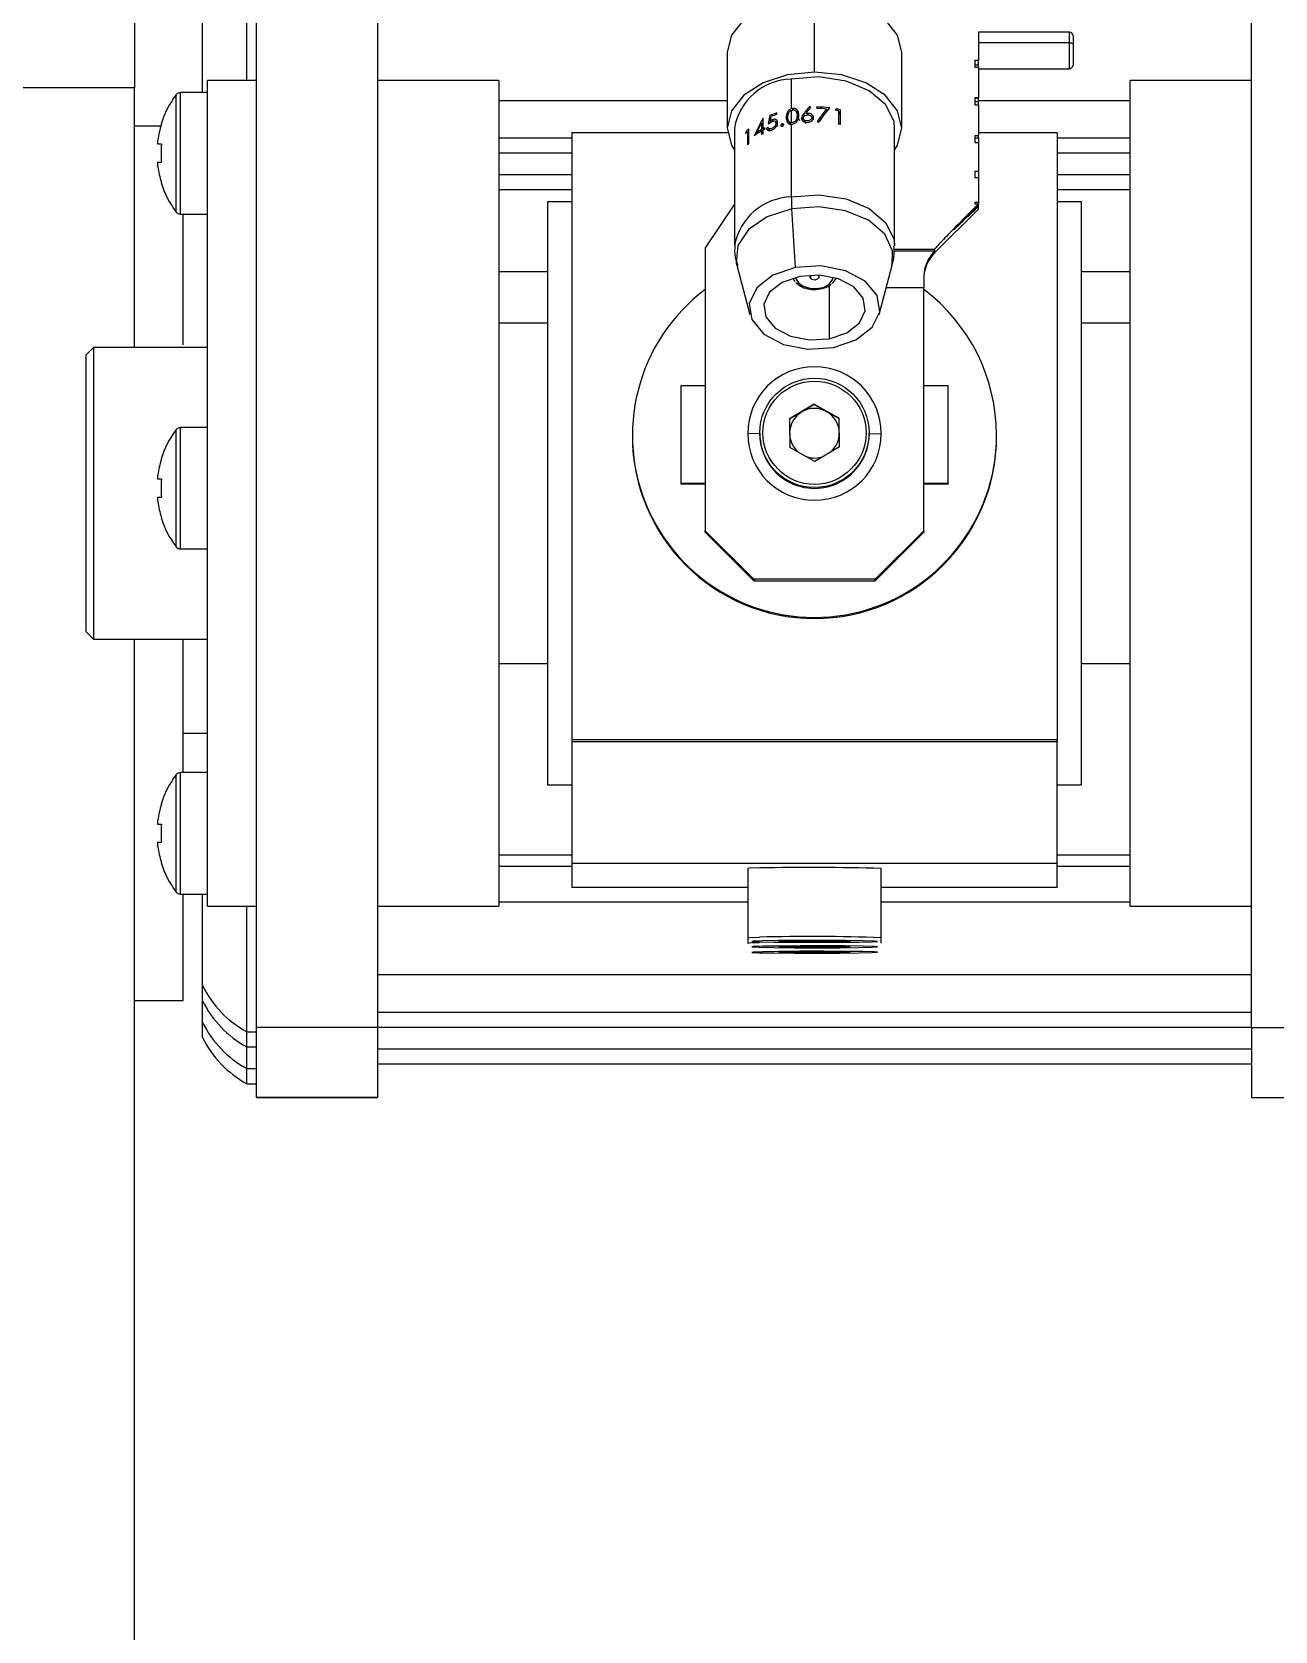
# Model space of a CAD drawing. Header units: millimetres. Extents: x -117 to 822, y -67 to 297.
# Drawn here: x 102.52 to 115.32, y 245.8 to 262.26 of the extents above; entities that cross this region are included whole.
import ezdxf

# ---------------------------------------------------------------- set-up
doc = ezdxf.new("R2010")
doc.units = ezdxf.units.MM

msp = doc.modelspace()

# ---------------------------------------------------------------- linework, layer by layer
at = {"color": 7, "linetype": 'Continuous', "lineweight": 25}
for p, q in [((104.7324, 261.7601), (104.7324, 262.8668)), ((104.8274, 263.0101), (104.8274, 252.0107)), ((106.0774, 263.0101), (106.0774, 252.0107)), ((115.0774, 252.0107), (115.0774, 263.0101)), ((103.5774, 262.54), (103.5774, 261.6853)), ((110.5774, 261.8444), (110.5774, 262.624)), ((104.2774, 261.6347), (104.2774, 262.3918)), ((112.2649, 262.2613), (112.2649, 261.9702)), ((113.2024, 262.2559), (112.2649, 262.2559)), ((113.2399, 262.2184), (113.2399, 262.132)), ((109.6774, 262.0498), (109.6774, 261.2701)), ((111.4774, 261.2701), (111.4774, 262.0498)), ((113.2399, 262.132), (113.2399, 261.9184)), ((112.2274, 261.9702), (112.2649, 261.9702)), ((112.2274, 261.9702), (112.2274, 261.8981)), ((112.2274, 261.9191), (112.2649, 261.9191)), ((112.2274, 261.8981), (112.2649, 261.8981)), ((112.2649, 261.9191), (112.2649, 261.9702)), ((112.2649, 261.8981), (112.2649, 261.9191)), ((112.2649, 261.8981), (112.2649, 261.5843)), ((112.2649, 261.8809), (113.2024, 261.8809)), ((104.8274, 261.7601), (104.3274, 261.7601)), ((104.3274, 257.5732), (104.3274, 261.7601)), ((107.3274, 261.7601), (106.0774, 261.7601)), ((107.3274, 261.7601), (107.3274, 253.2601)), ((110.3389, 261.7741), (110.3389, 261.468)), ((115.0774, 261.7601), (113.8274, 261.7601)), ((113.8274, 253.2601), (113.8274, 261.7601)), ((103.5774, 261.6853), (101.0774, 261.6853)), ((103.5774, 259.0101), (103.5774, 261.6853)), ((104.3274, 261.6347), (104.0511, 261.6347)), ((109.6774, 261.5515), (107.3274, 261.5515)), ((112.2274, 261.5843), (112.2649, 261.5843)), ((112.2274, 261.5843), (112.2274, 261.5093)), ((112.2274, 261.5816), (112.2649, 261.5816)), ((112.2274, 261.5435), (112.2649, 261.5435)), ((112.2649, 261.5816), (112.2649, 261.5843)), ((112.2649, 261.5435), (112.2649, 261.5816)), ((113.8274, 261.5515), (112.2649, 261.5515)), ((112.2649, 261.5093), (112.2649, 261.5435)), ((110.0474, 261.3603), (110.0444, 261.3666)), ((110.0474, 261.2625), (110.0474, 261.3683)), ((110.1288, 261.3776), (110.1189, 261.3986)), ((110.1909, 261.4103), (110.1909, 261.426)), ((110.3498, 261.4708), (110.3389, 261.468)), ((110.3389, 261.4517), (110.3504, 261.4553)), ((110.3389, 261.4517), (110.3389, 261.3253)), ((110.3571, 261.4554), (110.3498, 261.4708)), ((110.415, 261.3869), (110.3908, 261.438)), ((110.399, 261.3985), (110.3917, 261.359)), ((110.4251, 261.3433), (110.399, 261.3985)), ((110.4575, 261.3422), (110.4442, 261.3702)), ((110.5159, 261.404), (110.5079, 261.4208)), ((110.5339, 261.4745), (110.5265, 261.4902)), ((110.5593, 261.3584), (110.5404, 261.3984)), ((110.6032, 261.4871), (110.6032, 261.4714)), ((110.6107, 261.4712), (110.6032, 261.4871)), ((110.7109, 261.4469), (110.702, 261.4656)), ((110.8109, 261.4501), (110.8028, 261.4673)), ((110.8244, 261.4475), (110.8244, 261.3104)), ((110.8451, 261.4038), (110.8244, 261.4475)), ((110.8451, 261.306), (110.8451, 261.4588)), ((112.2274, 261.5093), (112.2649, 261.5093)), ((112.2649, 261.5093), (112.2649, 261.1944)), ((103.8469, 261.29), (103.5774, 261.29)), ((103.849, 261.3115), (103.8529, 261.3096)), ((109.6806, 261.2213), (108.0774, 261.2213)), ((108.0774, 261.2213), (108.0774, 254.972)), ((109.7524, 261.2701), (109.7524, 260.0568)), ((109.8802, 261.2267), (109.8752, 261.2373)), ((109.8886, 261.235), (109.8886, 261.0979)), ((109.9014, 261.2078), (109.8886, 261.235)), ((109.9014, 261.11), (109.9014, 261.2628)), ((109.9903, 261.2132), (109.9846, 261.2252)), ((110.0326, 261.3207), (110.0326, 261.2544)), ((110.0474, 261.2895), (110.0326, 261.3207)), ((110.0474, 261.2232), (110.0326, 261.2544)), ((110.0326, 261.2387), (110.0326, 261.2035)), ((110.0458, 261.2107), (110.0326, 261.2387)), ((110.0533, 261.25), (110.0474, 261.2625)), ((110.0474, 261.2115), (110.0474, 261.2468)), ((110.0666, 261.2568), (110.0666, 261.2724)), ((110.0915, 261.253), (110.0838, 261.2691)), ((110.1142, 261.2443), (110.0991, 261.2762)), ((110.1013, 261.3144), (110.1393, 261.3384)), ((110.1421, 261.3552), (110.1217, 261.3439)), ((110.1277, 261.3311), (110.1217, 261.3439)), ((110.1489, 261.3409), (110.1421, 261.3552)), ((110.2015, 261.2833), (110.1754, 261.3384)), ((110.2332, 261.2901), (110.2302, 261.2964)), ((110.2548, 261.2936), (110.2454, 261.3136)), ((110.3091, 261.3447), (110.3256, 261.3099)), ((110.3504, 261.326), (110.3389, 261.3253)), ((110.3389, 261.309), (110.3498, 261.3102)), ((110.3389, 261.309), (110.3389, 260.5607)), ((110.3977, 261.3463), (110.3917, 261.359)), ((110.4674, 261.3578), (110.4862, 261.3181)), ((111.4024, 260.0568), (111.4024, 261.2701)), ((113.0774, 261.2213), (112.2649, 261.2213)), ((113.0774, 261.2213), (113.0774, 254.972)), ((103.8159, 261.1022), (103.8159, 261.1455)), ((103.8529, 261.1022), (103.8159, 261.1022)), ((108.0774, 261.1669), (107.3274, 261.1669)), ((112.2274, 261.1944), (112.2649, 261.1944)), ((112.2274, 261.1944), (112.2274, 261.1217)), ((112.2274, 261.1674), (112.2649, 261.1674)), ((112.2274, 261.1217), (112.2649, 261.1217)), ((112.2649, 261.1674), (112.2649, 261.1944)), ((112.2649, 261.1674), (112.2649, 261.1217)), ((112.2649, 261.1217), (112.2649, 260.8269)), ((113.8274, 261.1669), (113.0774, 261.1669)), ((103.8159, 260.874), (103.8159, 260.9172)), ((103.8159, 260.9172), (103.8529, 260.9172)), ((108.0774, 261.011), (107.3274, 261.011)), ((113.8274, 261.011), (113.0774, 261.011)), ((103.8529, 260.7099), (103.849, 260.708)), ((108.0774, 260.7883), (107.3274, 260.7883)), ((112.2274, 260.8269), (112.2649, 260.8269)), ((112.2274, 260.8269), (112.2274, 260.7614)), ((112.2274, 260.7614), (112.2649, 260.7614)), ((112.2649, 260.8269), (112.2649, 260.7614)), ((112.2649, 260.7614), (112.2649, 260.507)), ((113.8274, 260.7883), (113.0774, 260.7883)), ((108.0774, 260.6324), (107.3274, 260.6324)), ((113.8274, 260.6324), (113.0774, 260.6324)), ((104.0511, 260.3847), (104.3274, 260.3847)), ((104.0774, 259.04), (104.0774, 260.3847)), ((108.0774, 260.5101), (107.8274, 260.5101)), ((107.8274, 260.5101), (107.8274, 254.5101)), ((109.7524, 260.4877), (109.4524, 260.0377)), ((110.3823, 259.8344), (110.3431, 260.4386)), ((112.2649, 260.4353), (111.8149, 259.9854)), ((112.2274, 260.507), (112.2649, 260.507)), ((112.2274, 260.507), (112.2274, 260.4906)), ((112.2274, 260.4906), (112.2649, 260.4906)), ((112.2649, 260.507), (112.2649, 260.4906)), ((112.2649, 260.4906), (112.2649, 260.4895)), ((112.2649, 260.4773), (112.2649, 260.4895)), ((112.2649, 260.4689), (112.2649, 260.4721)), ((112.2649, 260.4353), (112.2649, 260.4639)), ((113.3274, 260.5101), (113.0774, 260.5101)), ((113.3274, 254.5101), (113.3274, 260.5101)), ((109.4524, 260.0377), (109.4524, 257.1256)), ((111.8149, 260.0247), (111.8149, 260.0058)), ((111.8149, 260.0058), (111.8149, 259.9854)), ((107.8274, 259.79), (107.3274, 259.79)), ((109.7781, 259.8579), (109.9117, 259.3508)), ((110.3793, 259.689), (110.3551, 259.7256)), ((111.243, 259.3508), (111.3766, 259.8579)), ((111.7024, 259.7327), (111.7024, 259.6253)), ((113.8274, 259.79), (113.3274, 259.79)), ((111.7024, 257.1256), (111.7024, 259.6253)), ((107.8274, 259.2601), (107.3274, 259.2601)), ((113.8274, 259.2601), (113.3274, 259.2601)), ((103.1524, 259.0101), (103.0774, 258.9351)), ((103.0774, 257.5313), (103.0774, 258.9351)), ((104.3274, 259.0101), (103.1524, 259.0101)), ((103.1524, 259.0101), (103.1524, 257.5324)), ((109.4524, 258.6152), (109.2024, 258.6152)), ((109.2024, 258.6152), (109.2024, 257.6153)), ((111.9524, 258.6152), (111.7024, 258.6152)), ((111.9524, 257.6153), (111.9524, 258.6152)), ((110.5736, 258.428), (110.3199, 258.2771)), ((110.5736, 258.4239), (110.4467, 258.3485)), ((110.5736, 258.428), (110.8311, 258.2837)), ((110.5736, 258.4239), (110.5736, 258.428)), ((110.5736, 258.4239), (110.7023, 258.3518)), ((110.4467, 258.3485), (110.3199, 258.2731)), ((110.3199, 258.2771), (110.3236, 257.982)), ((110.7023, 258.3518), (110.8311, 258.2796)), ((110.8349, 257.9886), (110.8311, 258.2837)), ((110.8311, 258.2796), (110.8311, 258.2837)), ((110.833, 258.1321), (110.8311, 258.2796)), ((104.3274, 258.1871), (104.0511, 258.1871)), ((108.7024, 258.1078), (108.7024, 258.0966)), ((110.0149, 258.1324), (110.0149, 258.1236)), ((110.8348, 257.9886), (110.833, 258.1321)), ((111.1399, 258.1236), (111.1399, 258.1324)), ((112.4524, 258.0966), (112.4524, 258.1078)), ((110.5811, 257.8378), (110.3236, 257.982)), ((110.8349, 257.9886), (110.5811, 257.8378)), ((103.849, 257.8639), (103.8529, 257.8619)), ((103.8159, 257.6546), (103.8159, 257.6978)), ((103.8529, 257.6546), (103.8159, 257.6546)), ((109.2024, 257.6153), (109.4524, 257.6153)), ((109.2024, 257.6153), (109.2024, 257.6078)), ((109.2024, 257.6078), (109.4524, 257.6078)), ((111.7024, 257.6153), (111.9524, 257.6153)), ((111.7024, 257.6078), (111.9524, 257.6078)), ((111.9524, 257.6153), (111.9524, 257.6078)), ((103.0774, 256.0851), (103.0774, 257.5313)), ((103.1524, 257.5324), (103.1524, 256.0101)), ((103.8159, 257.4263), (103.8159, 257.4696)), ((103.8159, 257.4696), (103.8529, 257.4696)), ((104.3274, 253.2601), (104.3274, 257.5732)), ((103.8529, 257.2623), (103.849, 257.2603)), ((109.4524, 257.1107), (109.4524, 257.1256)), ((109.4524, 257.1256), (109.9524, 256.6256)), ((109.9524, 256.6108), (109.4524, 257.1107)), ((111.2024, 256.6256), (111.7024, 257.1256)), ((111.7024, 257.1107), (111.2024, 256.6108)), ((111.7024, 257.1256), (111.7024, 257.1107)), ((104.0511, 256.9371), (104.3274, 256.9371)), ((109.9524, 256.6256), (109.9524, 256.6108)), ((111.2024, 256.6256), (109.9524, 256.6256)), ((109.9524, 256.6108), (111.2024, 256.6108)), ((111.2024, 256.6108), (111.2024, 256.6256)), ((103.0774, 256.0851), (103.1524, 256.0101)), ((103.1524, 256.0101), (104.3274, 256.0101)), ((103.5774, 240.04), (103.5774, 256.0101)), ((104.0774, 254.6355), (104.0774, 256.0101)), ((107.3274, 255.7601), (107.8274, 255.7601)), ((113.3274, 255.7601), (113.8274, 255.7601)), ((104.0774, 255.04), (104.3274, 255.04)), ((113.0774, 254.972), (108.0774, 254.972)), ((108.0774, 254.972), (108.0774, 254.9516)), ((113.0774, 254.9516), (108.0774, 254.9516)), ((108.0774, 254.9516), (108.0774, 253.7017)), ((113.0774, 254.972), (113.0774, 254.9516)), ((113.0774, 253.7017), (113.0774, 254.9516)), ((104.3274, 254.6355), (104.0511, 254.6355)), ((107.8274, 254.5101), (108.0774, 254.5101)), ((113.0774, 254.5101), (113.3274, 254.5101)), ((103.849, 254.3123), (103.8529, 254.3103)), ((103.8159, 254.103), (103.8159, 254.1463)), ((103.8529, 254.103), (103.8159, 254.103)), ((103.8159, 253.8748), (103.8159, 253.918)), ((103.8159, 253.918), (103.8529, 253.918)), ((103.8529, 253.7107), (103.849, 253.7088)), ((107.3274, 253.79), (108.0774, 253.79)), ((108.0774, 253.6677), (107.3274, 253.6677)), ((108.0774, 253.7017), (113.0774, 253.7017)), ((108.0774, 253.7017), (108.0774, 253.453)), ((109.8899, 253.6479), (109.8899, 252.9355)), ((111.2649, 252.9355), (111.2649, 253.6479)), ((113.0774, 253.79), (113.8274, 253.79)), ((113.0774, 253.453), (113.0774, 253.7017)), ((113.8274, 253.6677), (113.0774, 253.6677)), ((104.0511, 253.3855), (104.3274, 253.3855)), ((104.0774, 252.29), (104.0774, 253.3855)), ((104.2774, 252.4428), (104.2774, 253.3855)), ((109.8899, 253.3024), (107.3274, 253.3024)), ((109.8899, 253.453), (108.0774, 253.453)), ((113.0774, 253.453), (111.2649, 253.453)), ((113.8274, 253.3024), (111.2649, 253.3024)), ((104.3274, 253.2601), (104.8274, 253.2601)), ((104.7324, 251.9678), (104.7324, 253.2601)), ((106.0774, 253.2601), (107.3274, 253.2601)), ((113.8274, 253.2601), (115.0774, 253.2601)), ((109.8899, 252.9355), (109.8899, 252.8798)), ((110.4192, 252.9029), (110.2091, 252.8984)), ((110.3673, 252.8935), (110.2091, 252.8984)), ((110.4192, 252.8472), (110.2091, 252.8427)), ((110.3673, 252.8378), (110.2091, 252.8427)), ((110.3673, 252.9018), (110.3673, 252.8935)), ((110.3673, 252.8935), (110.7355, 252.893)), ((110.3673, 252.8461), (110.3673, 252.8378)), ((110.3673, 252.8378), (110.7355, 252.8373)), ((110.4192, 252.9029), (110.7875, 252.9025)), ((110.4192, 252.8472), (110.7875, 252.8468)), ((110.7355, 252.9025), (110.7355, 252.893)), ((110.7355, 252.893), (110.9456, 252.8975)), ((110.7355, 252.8469), (110.7355, 252.8373)), ((110.7355, 252.8373), (110.9456, 252.8418)), ((110.7875, 252.9025), (110.9456, 252.8975)), ((110.7875, 252.8468), (110.9456, 252.8418)), ((111.2649, 252.8798), (111.2649, 252.9355)), ((110.4192, 252.7916), (110.2091, 252.787)), ((110.3673, 252.7821), (110.2091, 252.787)), ((110.3673, 252.7904), (110.3673, 252.7821)), ((110.3673, 252.7821), (110.7355, 252.7816)), ((110.4192, 252.7916), (110.7875, 252.7911)), ((110.7355, 252.7912), (110.7355, 252.7816)), ((110.7355, 252.7816), (110.9456, 252.7862)), ((110.7875, 252.7911), (110.9456, 252.7862)), ((115.0774, 252.5525), (106.0774, 252.5525)), ((104.2774, 252.2869), (104.2774, 252.4428)), ((103.5774, 252.29), (104.0774, 252.29)), ((104.2774, 252.0642), (104.2774, 252.2869)), ((115.0774, 252.1679), (106.0774, 252.1679)), ((104.2774, 251.9083), (104.2774, 252.0642)), ((106.0774, 252.0107), (104.8274, 252.0107)), ((104.8274, 252.0107), (104.8274, 251.2906)), ((115.0774, 252.012), (106.0774, 252.012)), ((106.0774, 252.0107), (106.0774, 251.2906)), ((115.0774, 252.0107), (116.3274, 252.0107)), ((115.0774, 252.0107), (115.0774, 251.2906)), ((104.7324, 251.9678), (104.8274, 251.9678)), ((104.7324, 251.8119), (104.7324, 251.9678)), ((104.7324, 251.8119), (104.8274, 251.8119)), ((104.7324, 251.5892), (104.7324, 251.8119)), ((115.0774, 251.7893), (106.0774, 251.7893)), ((104.7324, 251.5892), (104.8274, 251.5892)), ((104.7324, 251.4333), (104.7324, 251.5892)), ((115.0774, 251.6334), (106.0774, 251.6334)), ((104.7324, 251.4333), (104.8274, 251.4333)), ((106.0774, 251.2906), (104.8274, 251.2906)), ((104.8274, 251.2906), (104.8274, 251.29)), ((104.8274, 251.29), (106.0774, 251.29)), ((106.0774, 251.2906), (106.0774, 251.29)), ((115.0774, 251.2906), (116.3274, 251.2906)), ((115.0774, 251.29), (115.0774, 251.2906)), ((115.0774, 251.29), (116.3274, 251.29))]:
    msp.add_line(p, q, dxfattribs=at)
at = {"color": 8, "linetype": 'Continuous', "lineweight": 25}
for p, q in [((113.2024, 262.1479), (113.2024, 262.2559)), ((113.2024, 262.1479), (112.2649, 262.1479)), ((113.2024, 261.8809), (113.2024, 262.1479)), ((104.0032, 261.0097), (104.0032, 261.6108)), ((104.0511, 261.0097), (104.0511, 261.6347)), ((110.3125, 261.3228), (110.2868, 261.3771)), ((110.4763, 261.3958), (110.4664, 261.4167)), ((110.3377, 261.309), (110.3328, 261.3193)), ((104.0032, 260.4087), (104.0032, 261.0097)), ((104.0511, 260.3847), (104.0511, 261.0097)), ((111.3918, 260.0058), (111.8149, 260.0058)), ((111.3931, 260.0247), (111.8149, 260.0247)), ((110.5353, 259.7557), (110.5353, 259.7238)), ((110.7291, 259.6502), (110.7291, 259.1015)), ((111.7024, 259.6253), (111.3153, 259.6253)), ((104.0032, 257.5621), (104.0032, 258.1632)), ((104.0511, 257.5621), (104.0511, 258.1871)), ((110.0149, 258.1236), (109.8899, 258.1254)), ((111.1399, 258.1236), (111.2649, 258.1254)), ((104.0032, 256.961), (104.0032, 257.5621)), ((104.0511, 256.9371), (104.0511, 257.5621)), ((104.0511, 254.0105), (104.0511, 254.6355)), ((104.0032, 254.0105), (104.0032, 254.6116)), ((104.0032, 253.4094), (104.0032, 254.0105)), ((104.0511, 253.3855), (104.0511, 254.0105))]:
    msp.add_line(p, q, dxfattribs=at)
at = {"color": 7, "linetype": 'Continuous', "lineweight": 25, "flags": 128}
for points in [[(110.5774, 262.624), (110.2992, 262.5959), (110.0483, 262.5143), (109.8492, 262.3873), (109.7214, 262.2272), (109.6774, 262.0498)], [(111.4774, 262.0498), (111.4333, 262.2272), (111.3055, 262.3873), (111.1064, 262.5143), (110.8555, 262.5959), (110.5774, 262.624)], [(113.2024, 262.1479), (113.2097, 262.1476), (113.2167, 262.1467), (113.2232, 262.1453), (113.2289, 262.1433), (113.2335, 262.1409), (113.237, 262.1381), (113.2391, 262.1351), (113.2399, 262.132)], [(110.5774, 261.8444), (110.2992, 261.8163), (110.0483, 261.7347), (109.8492, 261.6077), (109.7214, 261.4476), (109.6774, 261.2701), (109.7214, 261.0927), (109.7524, 261.0407)], [(111.4024, 261.2701), (111.3966, 261.3325), (111.3137, 261.5075), (111.1421, 261.6539), (110.9024, 261.754), (110.6234, 261.7957), (110.3389, 261.7741)], [(111.4024, 261.0407), (111.4333, 261.0927), (111.4774, 261.2701), (111.4333, 261.4476), (111.3055, 261.6077), (111.1064, 261.7347), (110.8555, 261.8163), (110.5774, 261.8444)], [(110.3823, 259.8344), (110.1498, 259.7554), (109.9825, 259.6257), (109.9057, 259.4649), (109.9312, 259.2977), (110.055, 259.1494), (110.2584, 259.0426), (110.5103, 258.9936), (110.7724, 259.0098)], [(110.4256, 259.7428), (110.2448, 259.6814), (110.1147, 259.5804), (110.055, 259.4554), (110.0748, 259.3253), (110.1711, 259.21), (110.3293, 259.1269), (110.5252, 259.0888), (110.7291, 259.1015)], [(110.7724, 259.0098), (111.0049, 259.0889), (111.1722, 259.2186), (111.249, 259.3794), (111.2235, 259.5466), (111.0997, 259.6949), (110.8963, 259.8017), (110.6444, 259.8507), (110.3823, 259.8344)], [(110.7291, 259.1015), (110.9099, 259.1629), (111.04, 259.2638), (111.0998, 259.3889), (111.08, 259.5189), (110.9836, 259.6343), (110.8255, 259.7173), (110.6295, 259.7555), (110.4256, 259.7428)], [(110.5353, 259.7238), (110.548, 259.7148), (110.5652, 259.7095), (110.5843, 259.7088), (110.6023, 259.7129), (110.6165, 259.721), (110.6248, 259.732), (110.6258, 259.7442), (110.6195, 259.7557)], [(110.7996, 259.7256), (110.7616, 259.6758), (110.7555, 259.6708)], [(110.0118, 253.6537), (109.9088, 253.6503), (109.8899, 253.6479)], [(109.8899, 252.9355), (109.9088, 252.9378), (110.0118, 252.9413)], [(109.8899, 252.8798), (109.9088, 252.8822), (110.0118, 252.8856)], [(110.0427, 252.9035), (109.9453, 252.9002), (109.9332, 252.8967), (110.0082, 252.8933), (110.16, 252.8906), (110.3682, 252.8888), (110.6046, 252.8883), (110.8374, 252.8891), (111.035, 252.8911), (111.1709, 252.894), (111.2265, 252.8975), (111.1945, 252.901), (111.0792, 252.9041), (110.896, 252.9064), (110.6699, 252.9075), (110.4312, 252.9074), (110.2123, 252.906), (110.0427, 252.9035)], [(110.0427, 252.8478), (109.9453, 252.8445), (109.9332, 252.841), (110.0082, 252.8376), (110.16, 252.8349), (110.3682, 252.8331), (110.6046, 252.8326), (110.8374, 252.8334), (111.035, 252.8354), (111.1709, 252.8383), (111.2265, 252.8418), (111.1945, 252.8453), (111.0792, 252.8484), (110.896, 252.8507), (110.6699, 252.8518), (110.4312, 252.8517), (110.2123, 252.8503), (110.0427, 252.8478)], [(110.0427, 252.7921), (109.9453, 252.7889), (109.9332, 252.7853), (110.0082, 252.7819), (110.16, 252.7792), (110.3682, 252.7775), (110.6046, 252.777), (110.8374, 252.7778), (111.035, 252.7797), (111.1709, 252.7827), (111.2265, 252.7861), (111.1945, 252.7896), (111.0792, 252.7927), (110.896, 252.795), (110.6699, 252.7962), (110.4312, 252.796), (110.2123, 252.7946), (110.0427, 252.7921)]]:
    msp.add_lwpolyline(points, dxfattribs=at)
at = {"color": 8, "linetype": 'Continuous', "lineweight": 25, "flags": 128}
for points in [[(110.3389, 260.5607), (110.6234, 260.5824), (110.9024, 260.5406), (111.1421, 260.4405), (111.3137, 260.2942), (111.3966, 260.1191), (111.4024, 260.0562)], [(110.3431, 260.4386), (110.0919, 260.3576), (109.8992, 260.2267), (109.7883, 260.0617), (109.7726, 259.8823), (109.7781, 259.8579)], [(111.3766, 259.8579), (111.3821, 260.0048), (111.3007, 260.1767), (111.1321, 260.3205), (110.8966, 260.4188), (110.6226, 260.4598), (110.3431, 260.4386)], [(110.3844, 259.7337), (110.3861, 259.7222), (110.4112, 259.6769)], [(110.4112, 259.6769), (110.4615, 259.6411), (110.5295, 259.6203), (110.6048, 259.6177), (110.6759, 259.6337), (110.732, 259.6659), (110.7646, 259.7093), (110.7704, 259.7337)]]:
    msp.add_lwpolyline(points, dxfattribs=at)
at = {"color": 7, "linetype": 'Continuous', "lineweight": 25}
for centre, radius in [((110.5774, 258.1324), 0.5625), ((110.5774, 258.1329), 0.5312)]:
    msp.add_circle(centre, radius, dxfattribs=at)
for centre, radius, start, end in [((113.2024, 262.2184), 0.0375, 0, 90), ((113.2024, 261.9184), 0.0375, 270, 0), ((110.3547, 261.1624), 0.6119, 91.47411, 169.85798), ((104.8024, 261.0097), 1, 143.05387, 162.43676), ((104.0511, 261.5747), 0.06, 90, 143.05387), ((110.4466, 260.6219), 0.8465, 118.13877, 118.37027), ((110.5116, 260.4762), 1.0025, 108.65419, 113.06211), ((110.5144, 260.4528), 1.0107, 108.66521, 112.29161), ((110.578, 260.21), 1.2773, 82.92742, 88.86831), ((110.5777, 260.189), 1.2826, 84.438, 88.86107), ((110.5879, 260.2661), 1.2048, 78.67753, 80.3677), ((110.5904, 260.2949), 1.1915, 77.65727, 79.73324), ((104.8024, 261.0097), 0.9957, 162.47555, 172.16395), ((110.279, 260.8314), 0.5615, 134.04497, 137.18124), ((110.2921, 260.8339), 0.5801, 132.32981, 135.94506), ((110.4045, 260.5734), 0.7622, 119.20221, 125.94155), ((110.4168, 260.5685), 0.7862, 119.25841, 123.35191), ((110.4422, 260.4733), 0.8372, 118.13623, 119.28907), ((110.4546, 260.501), 0.8635, 116.69933, 118.13476), ((110.4546, 260.4853), 0.8635, 116.69933, 118.13476), ((110.4774, 260.4427), 0.9153, 114.41309, 115.46566), ((110.5922, 260.1507), 1.1827, 77.65345, 78.67562), ((104.9522, 261.0097), 1.1033, 175.19059, 184.80941), ((110.3005, 260.6721), 0.5924, 132.34845, 134.05724), ((104.8024, 261.0097), 0.9957, 187.83605, 197.52445), ((104.8024, 261.0097), 1, 197.56324, 216.94613), ((112.2381, 260.565), 1.8992, 180.12964, 183.81759), ((104.0511, 260.4447), 0.06, 216.94613, 270), ((112.0773, 259.7176), 0.3749, 134.42306, 179.99943), ((110.5507, 259.7398), 0.0222, 134.04019, 225.95981), ((110.5774, 258.1078), 1.8749, 126.87485, 0.0001), ((110.5776, 258.1077), 1.8747, 0.00115, 53.134), ((110.5774, 258.1254), 0.6875, 0.00508, 179.99492), ((110.5773, 258.1288), 0.2556, 120.73146, 179.574), ((110.5774, 258.1287), 0.2556, 60.73874, 120.73257), ((110.5774, 258.1288), 0.2556, 0.73704, 60.73999), ((104.8024, 257.5621), 1, 143.05387, 162.43676), ((104.0511, 258.1271), 0.06, 90, 143.05387), ((110.5774, 258.0968), 1.875, 180.00482, 359.99518), ((110.5774, 258.1255), 0.6875, 180.00508, 359.99492), ((110.5774, 258.1236), 0.5625, 180.00368, 0.73198), ((110.5773, 258.1288), 0.2556, 181.89744, 231.16273), ((110.5774, 258.1288), 0.2556, 310.23756, 0.73517), ((104.8024, 257.5621), 0.9957, 162.47555, 172.16395), ((110.5774, 258.1288), 0.2557, 250.31474, 291.22748), ((104.9522, 257.5621), 1.1033, 175.19059, 184.80941), ((104.8024, 257.5621), 0.9957, 187.83605, 197.52445), ((104.8024, 257.5621), 1, 197.56324, 216.94613), ((104.0511, 256.9971), 0.06, 216.94613, 270), ((104.0511, 254.5755), 0.06, 90, 143.05387), ((104.8024, 254.0105), 1, 143.05387, 162.43676), ((104.8024, 254.0105), 0.9957, 162.47555, 172.16395), ((104.9522, 254.0105), 1.1033, 175.19059, 184.80941), ((104.8024, 254.0105), 0.9957, 187.83605, 197.52445), ((104.8024, 254.0105), 1, 197.56324, 216.94613), ((110.5315, 230.5962), 23.0633, 88.17792, 91.29124), ((104.0511, 253.4455), 0.06, 216.94613, 270), ((110.5498, 233.8354), 19.1135, 87.85613, 91.61304), ((105.2487, 252.9178), 1.0812, 206.05983, 241.47621), ((105.2487, 252.7619), 1.0812, 206.05983, 241.47621), ((105.2487, 252.5392), 1.0812, 206.05983, 241.47621), ((105.2487, 252.3833), 1.0812, 206.05983, 241.47621)]:
    msp.add_arc(centre, radius, start, end, dxfattribs=at)
at = {"color": 8, "linetype": 'Continuous', "lineweight": 25}
for centre, radius, start, end in [((110.3548, 259.9488), 0.6122, 91.48663, 169.77109), ((110.3996, 259.7018), 0.0275, 245.05542, 294.91159)]:
    msp.add_arc(centre, radius, start, end, dxfattribs=at)
at = {"color": 7, "linetype": 'Continuous', "lineweight": 25}
for points, knots in [([(110.0444, 261.3666), (110.0273, 261.3339), (109.9972, 261.2761), (109.9692, 261.2164), (109.9571, 261.1905)], [0, 0, 0, 0, 0.5660382, 1, 1, 1, 1]), ([(110.1189, 261.3986), (110.1156, 261.3829), (110.1097, 261.3549), (110.1038, 261.3268), (110.1013, 261.3144)], [0, 0, 0, 0, 0.5609756, 1, 1, 1, 1]), ([(110.1217, 261.3439), (110.1234, 261.3521), (110.1265, 261.3668), (110.1296, 261.3815), (110.131, 261.388)], [0, 0, 0, 0, 0.559534, 1, 1, 1, 1]), ([(110.3389, 261.468), (110.3341, 261.466), (110.3246, 261.4621), (110.3123, 261.4526), (110.3023, 261.4409), (110.2882, 261.4153), (110.2874, 261.3939), (110.2868, 261.3771)], [0, 0, 0, 0, 0.1219346, 0.2405705, 0.3647485, 0.5022449, 1, 1, 1, 1]), ([(110.2868, 261.3771), (110.2875, 261.3607), (110.2883, 261.3397), (110.3025, 261.3208), (110.3125, 261.3135), (110.3247, 261.3092), (110.3342, 261.3091), (110.3389, 261.309)], [0, 0, 0, 0, 0.4984412, 0.6362809, 0.7605513, 0.8788744, 1, 1, 1, 1]), ([(110.3036, 261.3811), (110.3039, 261.3937), (110.3042, 261.4099), (110.3132, 261.4295), (110.32, 261.4387), (110.3286, 261.4464), (110.3355, 261.4499), (110.3389, 261.4517)], [0, 0, 0, 0, 0.4993065, 0.63715821, 0.76171579, 0.87996548, 1, 1, 1, 1]), ([(110.3389, 261.3253), (110.3354, 261.3257), (110.3286, 261.3266), (110.32, 261.3308), (110.3132, 261.337), (110.3041, 261.3526), (110.3038, 261.3686), (110.3036, 261.3811)], [0, 0, 0, 0, 0.1206733, 0.2392413, 0.3636216, 0.5007288, 1, 1, 1, 1]), ([(110.4165, 261.4008), (110.416, 261.4107), (110.415, 261.4285), (110.4066, 261.4495), (110.3948, 261.4623), (110.3821, 261.4695), (110.3667, 261.4727), (110.3556, 261.4715), (110.3498, 261.4708)], [0, 0, 0, 0, 0.2791561, 0.498388, 0.6322644, 0.7537844, 0.8728662, 1, 1, 1, 1]), ([(110.3498, 261.3102), (110.3555, 261.3116), (110.3666, 261.3142), (110.3819, 261.3224), (110.3947, 261.3334), (110.4066, 261.3494), (110.415, 261.3726), (110.416, 261.3906), (110.4165, 261.4008)], [0, 0, 0, 0, 0.1263698, 0.2452231, 0.3669889, 0.5014202, 0.718723, 1, 1, 1, 1]), ([(110.3504, 261.4553), (110.3548, 261.4556), (110.3634, 261.4563), (110.3751, 261.4532), (110.3842, 261.4471), (110.3927, 261.4361), (110.3982, 261.4197), (110.3988, 261.4056), (110.399, 261.3985)], [0, 0, 0, 0, 0.1268951, 0.24659129, 0.37082722, 0.49431265, 0.74293595, 1, 1, 1, 1]), ([(110.4664, 261.4167), (110.4605, 261.4094), (110.4489, 261.3948), (110.4458, 261.3784), (110.4442, 261.3702)], [0, 0, 0, 0, 0.5040939, 1, 1, 1, 1]), ([(110.4442, 261.3702), (110.4451, 261.364), (110.4465, 261.3548), (110.454, 261.3447), (110.4613, 261.3385), (110.4702, 261.3337), (110.4843, 261.329), (110.4964, 261.3287), (110.5047, 261.3286)], [0, 0, 0, 0, 0.25688662, 0.37757702, 0.49915632, 0.61975941, 0.74043496, 1, 1, 1, 1]), ([(110.462, 261.3714), (110.4627, 261.3757), (110.4636, 261.382), (110.4691, 261.3897), (110.4742, 261.3947), (110.4803, 261.3988), (110.4901, 261.4031), (110.4984, 261.4042), (110.5041, 261.4049)], [0, 0, 0, 0, 0.2538686, 0.3750429, 0.4989122, 0.6145283, 0.7337926, 1, 1, 1, 1]), ([(110.5057, 261.3443), (110.5, 261.3444), (110.4892, 261.3446), (110.4771, 261.3492), (110.4697, 261.3545), (110.4654, 261.3594), (110.4627, 261.3651), (110.4622, 261.3693), (110.462, 261.3714)], [0, 0, 0, 0, 0.2589461, 0.4988801, 0.6273077, 0.7497149, 0.8719797, 1, 1, 1, 1]), ([(110.5265, 261.4902), (110.5152, 261.4768), (110.4951, 261.4526), (110.4752, 261.4277), (110.4664, 261.4167)], [0, 0, 0, 0, 0.55878126, 1, 1, 1, 1]), ([(110.4871, 261.418), (110.497, 261.4303), (110.5148, 261.452), (110.5327, 261.4732), (110.5406, 261.4824)], [0, 0, 0, 0, 0.56122575, 1, 1, 1, 1]), ([(110.5079, 261.4208), (110.504, 261.4205), (110.497, 261.42), (110.4901, 261.4186), (110.4871, 261.418)], [0, 0, 0, 0, 0.5598201, 1, 1, 1, 1]), ([(110.5041, 261.4049), (110.5099, 261.4048), (110.521, 261.4046), (110.5337, 261.3997), (110.5417, 261.394), (110.5464, 261.3887), (110.5494, 261.3827), (110.5498, 261.3785), (110.5501, 261.3763)], [0, 0, 0, 0, 0.2591102, 0.4971104, 0.6284597, 0.7517927, 0.8734438, 1, 1, 1, 1]), ([(110.5047, 261.3286), (110.5131, 261.3297), (110.5294, 261.3319), (110.5472, 261.3409), (110.5577, 261.35), (110.566, 261.3612), (110.5675, 261.3708), (110.5685, 261.3774)], [0, 0, 0, 0, 0.2584259, 0.4984898, 0.6198238, 0.7404322, 1, 1, 1, 1]), ([(110.5501, 261.3763), (110.5498, 261.3741), (110.5494, 261.3699), (110.5466, 261.3639), (110.5422, 261.3584), (110.5343, 261.3522), (110.5221, 261.3462), (110.5112, 261.3449), (110.5057, 261.3443)], [0, 0, 0, 0, 0.1280928, 0.2502279, 0.3724758, 0.500891, 0.75034, 1, 1, 1, 1]), ([(110.5685, 261.3774), (110.5676, 261.3835), (110.5662, 261.3926), (110.5584, 261.4031), (110.5484, 261.4118), (110.5316, 261.42), (110.5159, 261.4205), (110.5079, 261.4208)], [0, 0, 0, 0, 0.2546613, 0.3759772, 0.4997609, 0.7434266, 1, 1, 1, 1]), ([(110.5406, 261.4824), (110.5379, 261.4839), (110.5332, 261.4865), (110.5285, 261.4891), (110.5265, 261.4902)], [0, 0, 0, 0, 0.5598105, 1, 1, 1, 1]), ([(110.702, 261.4656), (110.684, 261.4424), (110.6516, 261.4005), (110.6199, 261.3564), (110.6057, 261.3368)], [0, 0, 0, 0, 0.55553965, 1, 1, 1, 1]), ([(110.622, 261.3298), (110.6432, 261.3586), (110.6805, 261.4093), (110.7187, 261.4569), (110.7352, 261.4776)], [0, 0, 0, 0, 0.5657914, 1, 1, 1, 1]), ([(110.8028, 261.4673), (110.8003, 261.4648), (110.7959, 261.4604), (110.7914, 261.4559), (110.7895, 261.454)], [0, 0, 0, 0, 0.5591133, 1, 1, 1, 1]), ([(109.8752, 261.2373), (109.8737, 261.2327), (109.8709, 261.2247), (109.8682, 261.2166), (109.8671, 261.213)], [0, 0, 0, 0, 0.5613276, 1, 1, 1, 1]), ([(109.9846, 261.2252), (109.9934, 261.2431), (110.0091, 261.2752), (110.0254, 261.3068), (110.0326, 261.3207)], [0, 0, 0, 0, 0.5568677, 1, 1, 1, 1]), ([(110.0838, 261.2691), (110.0852, 261.2639), (110.088, 261.2536), (110.0999, 261.245), (110.1164, 261.2426), (110.1294, 261.2468), (110.1362, 261.249)], [0, 0, 0, 0, 0.2501126, 0.499816, 0.7410507, 1, 1, 1, 1]), ([(110.1371, 261.2651), (110.1326, 261.2636), (110.1238, 261.2608), (110.1121, 261.2612), (110.1031, 261.2661), (110.1005, 261.2727), (110.0991, 261.2762)], [0, 0, 0, 0, 0.2573076, 0.4990918, 0.7355272, 1, 1, 1, 1]), ([(110.1362, 261.249), (110.1445, 261.253), (110.1567, 261.2587), (110.1712, 261.2705), (110.1803, 261.2803), (110.1878, 261.2909), (110.1956, 261.3063), (110.1969, 261.3177), (110.1978, 261.3254)], [0, 0, 0, 0, 0.26089405, 0.38064718, 0.49970583, 0.62085314, 0.74152498, 1, 1, 1, 1]), ([(110.1818, 261.3206), (110.1812, 261.3152), (110.1804, 261.3072), (110.1746, 261.2961), (110.1669, 261.2857), (110.1544, 261.2736), (110.143, 261.268), (110.1371, 261.2651)], [0, 0, 0, 0, 0.2481022, 0.3712564, 0.5006945, 0.7435524, 1, 1, 1, 1]), ([(110.1393, 261.3384), (110.145, 261.3403), (110.1555, 261.3437), (110.1676, 261.3425), (110.1746, 261.3384), (110.1803, 261.3322), (110.1812, 261.3253), (110.1818, 261.3206)], [0, 0, 0, 0, 0.2706652, 0.4997133, 0.6226709, 0.7431904, 1, 1, 1, 1]), ([(110.1978, 261.3254), (110.1971, 261.332), (110.196, 261.3417), (110.1891, 261.3511), (110.1824, 261.3562), (110.1741, 261.3594), (110.1609, 261.3608), (110.1498, 261.3575), (110.1421, 261.3552)], [0, 0, 0, 0, 0.2600567, 0.3797521, 0.4985472, 0.6191228, 0.7396531, 1, 1, 1, 1]), ([(110.2454, 261.3136), (110.2434, 261.3128), (110.2405, 261.3118), (110.2369, 261.3091), (110.2339, 261.3061), (110.2308, 261.3017), (110.2304, 261.2982), (110.2302, 261.2964)], [0, 0, 0, 0, 0.2486157, 0.3701385, 0.4992276, 0.7496739, 1, 1, 1, 1]), ([(110.2302, 261.2964), (110.2304, 261.2948), (110.2308, 261.2916), (110.2344, 261.2885), (110.2394, 261.287), (110.2434, 261.2877), (110.2454, 261.2881)], [0, 0, 0, 0, 0.2492124, 0.4998906, 0.7389481, 1, 1, 1, 1]), ([(110.2607, 261.305), (110.2605, 261.3066), (110.2601, 261.3099), (110.257, 261.3126), (110.254, 261.3139), (110.2504, 261.3145), (110.2474, 261.3139), (110.2454, 261.3136)], [0, 0, 0, 0, 0.2490206, 0.4982994, 0.6262997, 0.7492803, 1, 1, 1, 1]), ([(110.2454, 261.2881), (110.2475, 261.2889), (110.2514, 261.2904), (110.2565, 261.2946), (110.2599, 261.2997), (110.2604, 261.3032), (110.2607, 261.305)], [0, 0, 0, 0, 0.2598086, 0.4989895, 0.7401782, 1, 1, 1, 1]), ([(110.3917, 261.359), (110.3896, 261.3549), (110.3857, 261.3471), (110.376, 261.3371), (110.364, 261.3296), (110.355, 261.3272), (110.3504, 261.326)], [0, 0, 0, 0, 0.27788081, 0.52160306, 0.75372159, 1, 1, 1, 1]), ([(110.6057, 261.3368), (110.6088, 261.3355), (110.6142, 261.3332), (110.6196, 261.3309), (110.622, 261.3298)], [0, 0, 0, 0, 0.5601818, 1, 1, 1, 1]), ([(112.2649, 260.4906), (112.1924, 260.4169), (112.0514, 260.2737), (111.8661, 260.0831), (111.8339, 260.0464), (111.8149, 260.0247)], [0, 0, 0, 0, 0.3033696, 0.5896097, 1, 1, 1, 1]), ([(112.1984, 260.411), (112.1807, 260.3933), (112.1419, 260.3544), (112.0829, 260.295), (112.0375, 260.2489), (112.015, 260.2255), (112.0088, 260.2187), (112.015, 260.2241), (112.0375, 260.2458), (112.0829, 260.2904), (112.1419, 260.349), (112.1807, 260.3878), (112.1984, 260.4054)], [0, 0, 0, 0, 0.1046542, 0.2308719, 0.3669891, 0.4342694, 0.5, 0.5657306, 0.6330109, 0.7691281, 0.8953458, 1, 1, 1, 1]), ([(112.2649, 260.4689), (112.239, 260.4428), (112.2, 260.4034), (112.1669, 260.3694), (112.1572, 260.3588), (112.1669, 260.3676), (112.2, 260.3997), (112.239, 260.4383), (112.2649, 260.4639)], [0, 0, 0, 0, 0.2501962, 0.3770137, 0.5, 0.6229863, 0.7498038, 1, 1, 1, 1]), ([(112.2649, 260.4773), (112.2527, 260.4652), (112.2308, 260.4434), (112.2083, 260.4209), (112.1984, 260.411)], [0, 0, 0, 0, 0.5562152, 1, 1, 1, 1]), ([(112.1984, 260.4054), (112.211, 260.4181), (112.2335, 260.4406), (112.2553, 260.4625), (112.2649, 260.4721)], [0, 0, 0, 0, 0.5642549, 1, 1, 1, 1]), ([(109.7593, 260.0585), (109.7568, 260.0375), (109.7486, 259.9686), (109.7718, 259.9022), (109.788, 259.8561)], [0, 0, 0, 0, 0.3045422, 1, 1, 1, 1]), ([(111.3719, 259.8552), (111.3757, 259.8644), (111.4018, 259.9269), (111.3983, 259.9962), (111.3954, 260.0551)], [0, 0, 0, 0, 0.14778545, 1, 1, 1, 1]), ([(111.8149, 260.0058), (111.8139, 260.0046), (111.8118, 260.002), (111.7922, 259.9805), (111.7559, 259.9337), (111.7222, 259.8617), (111.7051, 259.7914), (111.7033, 259.7521), (111.7024, 259.7327)], [0, 0, 0, 0, 0.1216354, 0.2498699, 0.4997723, 0.7491329, 0.8765226, 1, 1, 1, 1]), ([(110.3837, 259.6802), (110.3988, 259.667), (110.4321, 259.6378), (110.5065, 259.6118), (110.5952, 259.6041), (110.6801, 259.6217), (110.7347, 259.643), (110.7507, 259.6616), (110.7507, 259.6616)], [0, 0, 0, 0, 0.1679638, 0.3708277, 0.5789775, 0.7873962, 0.999383, 1, 1, 1, 1])]:
    msp.add_open_spline(points, degree=3, knots=knots, dxfattribs=at)

doc.saveas('drawing.dxf')
